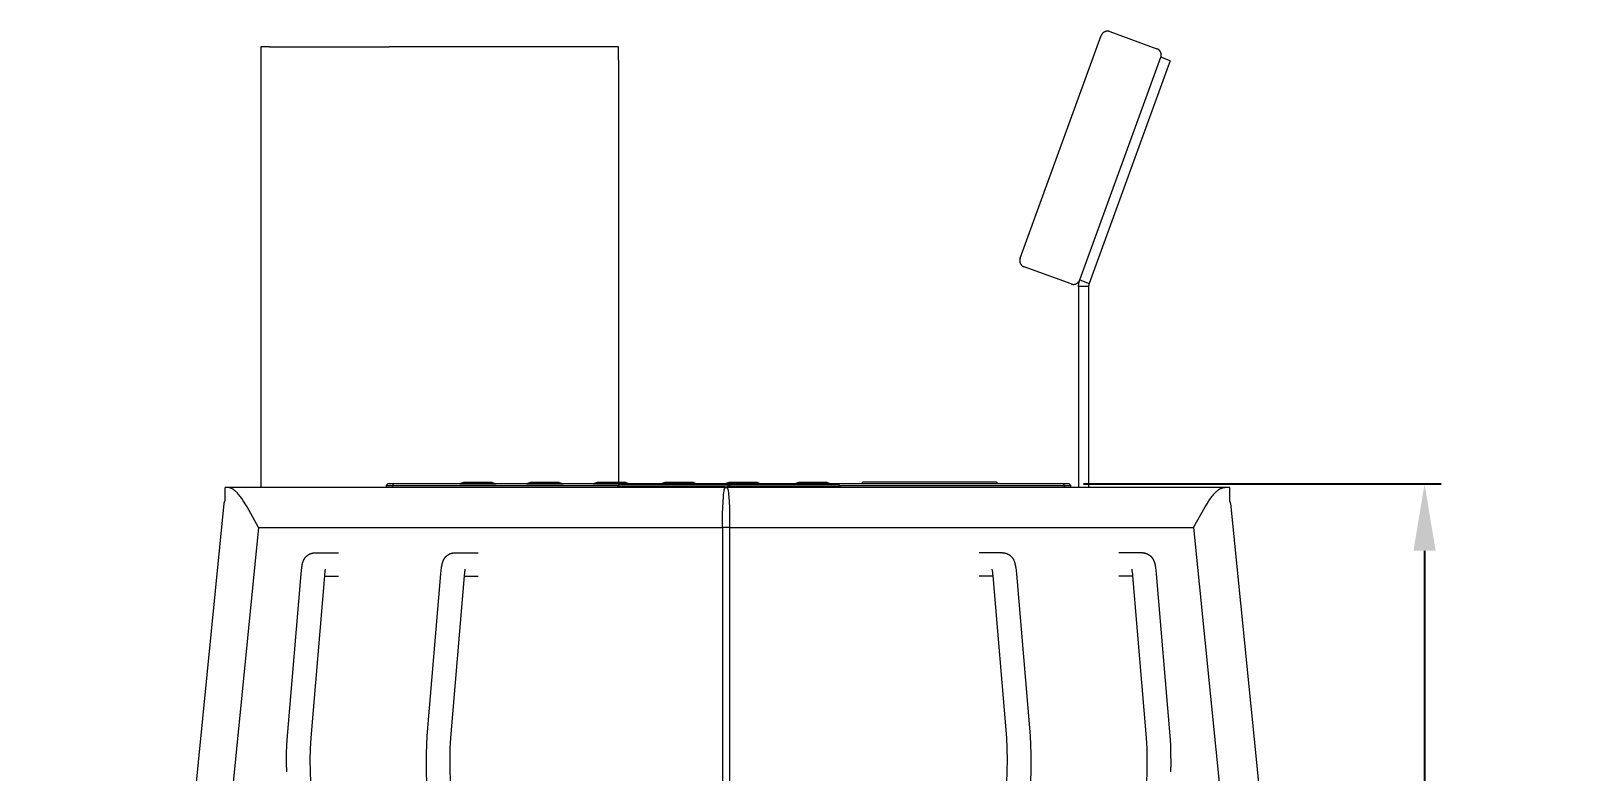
# Model space of a CAD drawing. Header units: millimetres. Extents: x -208 to 4974, y -28 to 3137.
# Drawn here: x 4002 to 4937, y 2693 to 3137 of the extents above; entities that cross this region are included whole.
import ezdxf

# ---------------------------------------------------------------- set-up
doc = ezdxf.new("R2010")
doc.units = ezdxf.units.MM
doc.layers.add('ZANO_R', color=7, linetype='Continuous', lineweight=0)
doc.layers.add('ZANO_W', color=1, linetype='Continuous', lineweight=0)
doc.styles.add('Arial', font='arial.ttf')
doc.styles.get("Standard").update_dxf_attribs({"font": 'ARIALUNI.TTF'})
doc.dimstyles.new('pl i ang', dxfattribs={"dimtxt": 50, "dimasz": 50, "dimexe": 1.25, "dimexo": 0.625, "dimgap": 10, "dimtad": 1, "dimtoh": 1, "dimtxsty": 'Standard', "dimcen": 2.5, "dimclrd": 1, "dimclre": 1, "dimclrt": 1, "dimadec": 0, "dimazin": 0, "dimtfac": 1, "dimtmove": 0, "dimatfit": 3, "dimfxl": 1, "dimarcsym": 1})

# ---------------------------------------------------------------- blocks, each defined once
blk = doc.blocks.new('*D506')
at = {"layer": 'ZANO_W', "color": 1, "lineweight": -2}
for p, q in [((4632.31, 2865.86), (4846.46, 2865.86)), ((4836.46, 2825.86), (4836.46, 2453.74)), ((4762.98, 2413.74), (4846.46, 2413.74))]:
    blk.add_line(p, q, dxfattribs=at)
at = {"layer": 'ZANO_W', "color": 1}
for points in [[(4843.13, 2825.86), (4829.8, 2825.86), (4836.46, 2865.86)], [(4829.8, 2453.74), (4843.13, 2453.74), (4836.46, 2413.74)]]:
    blk.add_solid(points, dxfattribs=at)
at = {"layer": 'ZANO_W', "color": 1, "insert": (4806.04, 2639.8), "char_height": 40, "attachment_point": 5, "rotation": 90, "style": 'Arial'}
blk.add_mtext('452', dxfattribs=at)
blk = doc.blocks.new('*D507')
at = {"layer": 'ZANO_W', "color": 1, "lineweight": -2}
blk.add_arc((4072.53, 2413.74), 150.81, 99.55169, 164.75824, dxfattribs=at)
at = {"layer": 'ZANO_W', "color": 1}
for points in [[(4047.72, 2555.79), (4047.28, 2569.12), (4087.48, 2563.8)], [(3920.41, 2454.27), (3933.63, 2452.5), (3921.72, 2413.74)]]:
    blk.add_solid(points, dxfattribs=at)
at = {"layer": 'ZANO_W', "color": 1, "insert": (3950.72, 2548.28), "char_height": 40, "attachment_point": 5, "rotation": 42.15496, "style": 'Arial'}
blk.add_mtext('96%%d', dxfattribs=at)

msp = doc.modelspace()

# ---------------------------------------------------------------- linework, layer by layer
at = {"layer": 'ZANO_R'}
for p, q in [((4594.36, 3001.07), (4642.92, 3134.5)), ((4642.97, 3134.63), (4642.92, 3134.5)), ((4643.02, 3134.76), (4642.97, 3134.63)), ((4643.08, 3134.88), (4643.02, 3134.76)), ((4643.14, 3135), (4643.08, 3134.88)), ((4643.21, 3135.12), (4643.14, 3135)), ((4643.28, 3135.24), (4643.21, 3135.12)), ((4643.35, 3135.36), (4643.28, 3135.24)), ((4643.43, 3135.47), (4643.35, 3135.36)), ((4643.51, 3135.58), (4643.43, 3135.47)), ((4643.6, 3135.68), (4643.51, 3135.58)), ((4643.69, 3135.79), (4643.6, 3135.68)), ((4643.78, 3135.89), (4643.69, 3135.79)), ((4643.87, 3135.99), (4643.78, 3135.89)), ((4643.97, 3136.08), (4643.87, 3135.99)), ((4644.07, 3136.17), (4643.97, 3136.08)), ((4644.18, 3136.26), (4644.07, 3136.17)), ((4644.29, 3136.34), (4644.18, 3136.26)), ((4644.4, 3136.42), (4644.29, 3136.34)), ((4644.51, 3136.5), (4644.4, 3136.42)), ((4644.63, 3136.57), (4644.51, 3136.5)), ((4644.75, 3136.64), (4644.63, 3136.57)), ((4644.87, 3136.7), (4644.75, 3136.64)), ((4644.99, 3136.76), (4644.87, 3136.7)), ((4645.12, 3136.82), (4644.99, 3136.76)), ((4645.24, 3136.87), (4645.12, 3136.82)), ((4645.37, 3136.91), (4645.24, 3136.87)), ((4645.5, 3136.96), (4645.37, 3136.91)), ((4645.63, 3137), (4645.5, 3136.96)), ((4645.76, 3137.03), (4645.63, 3137)), ((4645.9, 3137.06), (4645.76, 3137.03)), ((4646.03, 3137.08), (4645.9, 3137.06)), ((4646.17, 3137.1), (4646.03, 3137.08)), ((4646.3, 3137.12), (4646.17, 3137.1)), ((4646.44, 3137.13), (4646.3, 3137.12)), ((4646.57, 3137.13), (4646.44, 3137.13)), ((4646.71, 3137.14), (4646.57, 3137.13)), ((4646.85, 3137.13), (4646.71, 3137.14)), ((4646.98, 3137.12), (4646.85, 3137.13)), ((4647.12, 3137.11), (4646.98, 3137.12)), ((4647.26, 3137.09), (4647.12, 3137.11)), ((4647.39, 3137.07), (4647.26, 3137.09)), ((4647.52, 3137.05), (4647.39, 3137.07)), ((4647.66, 3137.01), (4647.52, 3137.05)), ((4647.79, 3136.98), (4647.66, 3137.01)), ((4647.92, 3136.94), (4647.79, 3136.98)), ((4648.05, 3136.89), (4647.92, 3136.94)), ((4648.05, 3136.89), (4676.24, 3126.63)), ((4144.94, 3127.74), (4139.94, 3127.74)), ((4139.94, 3127.74), (4139.94, 3119.74)), ((4144.94, 3127.74), (4216.72, 3127.74)), ((4230.69, 3127.74), (4216.72, 3127.74)), ((4353.94, 3127.74), (4230.69, 3127.74)), ((4353.94, 3119.74), (4353.94, 3127.74)), ((4676.37, 3126.59), (4676.24, 3126.63)), ((4676.49, 3126.53), (4676.37, 3126.59)), ((4676.62, 3126.47), (4676.49, 3126.53)), ((4676.74, 3126.41), (4676.62, 3126.47)), ((4676.86, 3126.35), (4676.74, 3126.41)), ((4676.98, 3126.28), (4676.86, 3126.35)), ((4677.09, 3126.2), (4676.98, 3126.28)), ((4677.2, 3126.13), (4677.09, 3126.2)), ((4677.31, 3126.04), (4677.2, 3126.13)), ((4677.42, 3125.96), (4677.31, 3126.04)), ((4677.52, 3125.87), (4677.42, 3125.96)), ((4677.62, 3125.78), (4677.52, 3125.87)), ((4677.72, 3125.68), (4677.62, 3125.78)), ((4677.82, 3125.58), (4677.72, 3125.68)), ((4677.91, 3125.48), (4677.82, 3125.58)), ((4677.99, 3125.38), (4677.91, 3125.48)), ((4678.08, 3125.27), (4677.99, 3125.38)), ((4678.16, 3125.16), (4678.08, 3125.27)), ((4678.23, 3125.04), (4678.16, 3125.16)), ((4678.3, 3124.93), (4678.23, 3125.04)), ((4678.37, 3124.81), (4678.3, 3124.93)), ((4678.44, 3124.69), (4678.37, 3124.81)), ((4678.5, 3124.57), (4678.44, 3124.69)), ((4678.55, 3124.44), (4678.5, 3124.57)), ((4678.6, 3124.31), (4678.55, 3124.44)), ((4678.65, 3124.19), (4678.6, 3124.31)), ((4678.69, 3124.06), (4678.65, 3124.19)), ((4678.73, 3123.93), (4678.69, 3124.06)), ((4678.76, 3123.79), (4678.73, 3123.93)), ((4678.79, 3123.66), (4678.76, 3123.79)), ((4678.78, 3122.03), (4678.81, 3122.17)), ((4678.82, 3123.53), (4678.79, 3123.66)), ((4678.81, 3122.17), (4678.83, 3122.3)), ((4678.84, 3123.39), (4678.82, 3123.53)), ((4678.83, 3122.3), (4678.85, 3122.44)), ((4678.85, 3123.25), (4678.84, 3123.39)), ((4678.86, 3123.12), (4678.85, 3123.25)), ((4678.85, 3122.44), (4678.86, 3122.57)), ((4678.87, 3122.98), (4678.86, 3123.12)), ((4678.86, 3122.57), (4678.87, 3122.71)), ((4678.87, 3122.84), (4678.87, 3122.98)), ((4678.87, 3122.71), (4678.87, 3122.84)), ((4139.94, 3119.74), (4139.94, 2863.74)), ((4353.94, 3119.74), (4353.94, 2866.81)), ((4630.06, 2988.07), (4678.63, 3121.51)), ((4683.05, 3116.11), (4635.7, 2986.02)), ((4678.63, 3121.51), (4678.67, 3121.64)), ((4684.26, 3119.45), (4678.63, 3121.5)), ((4678.67, 3121.64), (4678.71, 3121.77)), ((4678.71, 3121.77), (4678.75, 3121.9)), ((4678.75, 3121.9), (4678.78, 3122.03)), ((4684.26, 3119.45), (4683.05, 3116.11)), ((4594.23, 3000.68), (4594.2, 3000.54)), ((4594.27, 3000.81), (4594.23, 3000.68)), ((4594.31, 3000.94), (4594.27, 3000.81)), ((4594.36, 3001.07), (4594.31, 3000.94)), ((4594.12, 2999.87), (4594.11, 2999.73)), ((4594.11, 2999.73), (4594.12, 2999.59)), ((4594.13, 3000), (4594.12, 2999.87)), ((4594.12, 2999.59), (4594.12, 2999.46)), ((4594.12, 2999.46), (4594.13, 2999.32)), ((4594.14, 3000.14), (4594.13, 3000)), ((4594.13, 2999.32), (4594.15, 2999.18)), ((4594.16, 3000.27), (4594.14, 3000.14)), ((4594.15, 2999.18), (4594.17, 2999.05)), ((4594.18, 3000.41), (4594.16, 3000.27)), ((4594.17, 2999.05), (4594.19, 2998.92)), ((4594.2, 3000.54), (4594.18, 3000.41)), ((4594.19, 2998.92), (4594.22, 2998.78)), ((4594.22, 2998.78), (4594.25, 2998.65)), ((4594.25, 2998.65), (4594.29, 2998.52)), ((4594.29, 2998.52), (4594.33, 2998.39)), ((4594.33, 2998.39), (4594.38, 2998.26)), ((4594.38, 2998.26), (4594.43, 2998.13)), ((4594.43, 2998.13), (4594.49, 2998.01)), ((4594.49, 2998.01), (4594.55, 2997.89)), ((4594.55, 2997.89), (4594.61, 2997.77)), ((4594.61, 2997.77), (4594.68, 2997.65)), ((4594.68, 2997.65), (4594.75, 2997.53)), ((4594.75, 2997.53), (4594.83, 2997.42)), ((4594.83, 2997.42), (4594.91, 2997.31)), ((4594.91, 2997.31), (4594.99, 2997.2)), ((4594.99, 2997.2), (4595.08, 2997.09)), ((4595.08, 2997.09), (4595.17, 2996.99)), ((4595.17, 2996.99), (4595.26, 2996.89)), ((4595.26, 2996.89), (4595.36, 2996.8)), ((4595.36, 2996.8), (4595.46, 2996.7)), ((4595.46, 2996.7), (4595.57, 2996.62)), ((4595.57, 2996.62), (4595.67, 2996.53)), ((4595.67, 2996.53), (4595.78, 2996.45)), ((4595.78, 2996.45), (4595.89, 2996.37)), ((4595.89, 2996.37), (4596.01, 2996.3)), ((4596.01, 2996.3), (4596.13, 2996.23)), ((4596.13, 2996.23), (4596.25, 2996.16)), ((4596.25, 2996.16), (4596.37, 2996.1)), ((4596.37, 2996.1), (4596.49, 2996.04)), ((4596.49, 2996.04), (4596.62, 2995.99)), ((4596.62, 2995.99), (4596.75, 2995.94)), ((4624.94, 2985.68), (4596.75, 2995.94)), ((4624.94, 2985.68), (4625.07, 2985.64)), ((4625.07, 2985.64), (4625.2, 2985.6)), ((4625.2, 2985.6), (4625.33, 2985.56)), ((4625.33, 2985.56), (4625.46, 2985.53)), ((4625.46, 2985.53), (4625.6, 2985.5)), ((4625.6, 2985.5), (4625.73, 2985.48)), ((4625.73, 2985.48), (4625.87, 2985.46)), ((4625.87, 2985.46), (4626, 2985.45)), ((4626, 2985.45), (4626.14, 2985.44)), ((4626.14, 2985.44), (4626.27, 2985.44)), ((4626.27, 2985.44), (4626.41, 2985.44)), ((4626.41, 2985.44), (4626.55, 2985.45)), ((4626.55, 2985.45), (4626.68, 2985.46)), ((4626.68, 2985.46), (4626.82, 2985.47)), ((4626.82, 2985.47), (4626.95, 2985.49)), ((4626.95, 2985.49), (4627.09, 2985.52)), ((4627.09, 2985.52), (4627.22, 2985.55)), ((4627.22, 2985.55), (4627.35, 2985.58)), ((4627.35, 2985.58), (4627.49, 2985.62)), ((4627.49, 2985.62), (4627.62, 2985.66)), ((4627.62, 2985.66), (4627.74, 2985.71)), ((4627.74, 2985.71), (4627.87, 2985.76)), ((4627.87, 2985.76), (4628, 2985.81)), ((4628, 2985.81), (4628.12, 2985.87)), ((4628.12, 2985.87), (4628.24, 2985.94)), ((4628.24, 2985.94), (4628.36, 2986.01)), ((4628.36, 2986.01), (4628.47, 2986.08)), ((4628.47, 2986.08), (4628.59, 2986.15)), ((4628.59, 2986.15), (4628.7, 2986.23)), ((4628.7, 2986.23), (4628.81, 2986.32)), ((4628.81, 2986.32), (4628.91, 2986.4)), ((4628.91, 2986.4), (4629.01, 2986.49)), ((4629.01, 2986.49), (4629.11, 2986.59)), ((4629.11, 2986.59), (4629.21, 2986.69)), ((4629.21, 2986.69), (4629.3, 2986.79)), ((4629.3, 2986.79), (4629.39, 2986.89)), ((4629.37, 2984.14), (4629.38, 2984.54)), ((4635.37, 2984.14), (4629.37, 2984.14)), ((4629.37, 2984.14), (4629.37, 2863.74)), ((4629.38, 2984.54), (4629.4, 2984.94)), ((4629.39, 2986.89), (4629.47, 2987)), ((4629.4, 2984.94), (4629.43, 2985.34)), ((4629.43, 2985.34), (4629.48, 2985.74)), ((4629.47, 2987), (4629.56, 2987.11)), ((4629.48, 2985.74), (4629.55, 2986.13)), ((4629.55, 2986.13), (4629.62, 2986.53)), ((4629.56, 2987.11), (4629.63, 2987.22)), ((4629.62, 2986.53), (4629.71, 2986.92)), ((4629.63, 2987.22), (4629.71, 2987.33)), ((4629.71, 2987.33), (4629.78, 2987.45)), ((4629.71, 2986.92), (4629.82, 2987.31)), ((4629.78, 2987.45), (4629.84, 2987.57)), ((4629.82, 2987.31), (4629.93, 2987.69)), ((4629.84, 2987.57), (4629.9, 2987.69)), ((4629.9, 2987.69), (4629.96, 2987.82)), ((4629.93, 2987.69), (4630.06, 2988.07)), ((4629.96, 2987.82), (4630.01, 2987.94)), ((4630.01, 2987.94), (4630.06, 2988.07)), ((4630.06, 2988.07), (4635.7, 2986.02)), ((4635.38, 2984.52), (4635.37, 2984.33)), ((4635.37, 2984.33), (4635.37, 2984.14)), ((4635.37, 2984.14), (4635.37, 2863.74)), ((4635.4, 2984.71), (4635.38, 2984.52)), ((4635.42, 2984.9), (4635.4, 2984.71)), ((4635.45, 2985.09), (4635.42, 2984.9)), ((4635.49, 2985.28), (4635.45, 2985.09)), ((4635.53, 2985.47), (4635.49, 2985.28)), ((4635.58, 2985.65), (4635.53, 2985.47)), ((4635.64, 2985.84), (4635.58, 2985.65)), ((4635.7, 2986.02), (4635.64, 2985.84)), ((4119.82, 2863.74), (4118.43, 2863.74)), ((4118.43, 2855.74), (4118.43, 2863.74)), ((4417.87, 2863.74), (4119.82, 2863.74)), ((4119.92, 2863.74), (4119.82, 2863.74)), ((4120.03, 2863.73), (4119.92, 2863.74)), ((4120.14, 2863.73), (4120.03, 2863.73)), ((4120.25, 2863.72), (4120.14, 2863.73)), ((4120.36, 2863.71), (4120.25, 2863.72)), ((4120.47, 2863.7), (4120.36, 2863.71)), ((4120.58, 2863.68), (4120.47, 2863.7)), ((4120.69, 2863.66), (4120.58, 2863.68)), ((4120.81, 2863.64), (4120.69, 2863.66)), ((4120.93, 2863.62), (4120.81, 2863.64)), ((4121.04, 2863.59), (4120.93, 2863.62)), ((4121.16, 2863.56), (4121.04, 2863.59)), ((4121.28, 2863.53), (4121.16, 2863.56)), ((4121.39, 2863.5), (4121.28, 2863.53)), ((4121.51, 2863.46), (4121.39, 2863.5)), ((4121.62, 2863.42), (4121.51, 2863.46)), ((4121.73, 2863.38), (4121.62, 2863.42)), ((4121.84, 2863.34), (4121.73, 2863.38)), ((4121.96, 2863.3), (4121.84, 2863.34)), ((4122.07, 2863.25), (4121.96, 2863.3)), ((4122.28, 2863.15), (4122.07, 2863.25)), ((4122.5, 2863.05), (4122.28, 2863.15)), ((4122.74, 2862.92), (4122.5, 2863.05)), ((4122.97, 2862.78), (4122.74, 2862.92)), ((4123.21, 2862.64), (4122.97, 2862.78)), ((4123.43, 2862.49), (4123.21, 2862.64)), ((4123.68, 2862.32), (4123.43, 2862.49)), ((4123.91, 2862.14), (4123.68, 2862.32)), ((4124.15, 2861.96), (4123.91, 2862.14)), ((4124.37, 2861.77), (4124.15, 2861.96)), ((4124.62, 2861.56), (4124.37, 2861.77)), ((4124.86, 2861.35), (4124.62, 2861.56)), ((4125.09, 2861.13), (4124.86, 2861.35)), ((4125.32, 2860.9), (4125.09, 2861.13)), ((4125.58, 2860.64), (4125.32, 2860.9)), ((4125.84, 2860.37), (4125.58, 2860.64)), ((4215.81, 2865.86), (4214.81, 2864.86)), ((4214.81, 2864.86), (4218.81, 2864.86)), ((4214.81, 2864.86), (4214.81, 2863.74)), ((4219.22, 2865.86), (4215.81, 2865.86)), ((4218.81, 2864.86), (4219.22, 2865.86)), ((4218.81, 2864.86), (4353.67, 2864.86)), ((4218.81, 2863.74), (4218.81, 2864.86)), ((4620.39, 2865.86), (4219.22, 2865.86)), ((4261.26, 2866.81), (4258.81, 2865.97)), ((4258.81, 2865.97), (4258.81, 2865.97)), ((4258.81, 2865.97), (4258.81, 2865.86)), ((4258.81, 2865.97), (4269.81, 2865.97)), ((4269.81, 2866.81), (4261.26, 2866.81)), ((4278.35, 2866.81), (4269.81, 2866.81)), ((4269.81, 2865.97), (4280.81, 2865.97)), ((4278.35, 2866.81), (4280.8, 2865.97)), ((4280.81, 2865.97), (4280.81, 2865.86)), ((4301.26, 2866.81), (4298.81, 2865.97)), ((4298.81, 2865.97), (4298.81, 2865.97)), ((4298.81, 2865.97), (4298.81, 2865.86)), ((4298.81, 2865.97), (4309.81, 2865.97)), ((4309.81, 2866.81), (4301.26, 2866.81)), ((4318.35, 2866.81), (4309.81, 2866.81)), ((4309.81, 2865.97), (4320.81, 2865.97)), ((4318.35, 2866.81), (4320.8, 2865.97)), ((4320.81, 2865.97), (4320.81, 2865.86)), ((4341.26, 2866.81), (4338.81, 2865.97)), ((4338.81, 2865.97), (4338.81, 2865.97)), ((4338.81, 2865.97), (4338.81, 2865.86)), ((4338.81, 2865.97), (4349.81, 2865.97)), ((4349.81, 2866.81), (4341.26, 2866.81)), ((4358.35, 2866.81), (4349.81, 2866.81)), ((4349.81, 2865.97), (4360.81, 2865.97)), ((4354.55, 2865.74), (4353.55, 2864.74)), ((4353.55, 2864.74), (4358.11, 2864.74)), ((4353.55, 2863.74), (4353.55, 2864.74)), ((4354.55, 2865.74), (4358.2, 2865.74)), ((4358.11, 2864.74), (4419.55, 2864.74)), ((4358.2, 2865.74), (4419.59, 2865.74)), ((4358.35, 2866.81), (4360.8, 2865.97)), ((4360.81, 2865.97), (4360.81, 2865.86)), ((4381.69, 2866.81), (4379.24, 2865.97)), ((4379.24, 2865.97), (4379.24, 2865.97)), ((4379.24, 2865.97), (4379.24, 2865.86)), ((4379.24, 2865.97), (4390.24, 2865.97)), ((4390.24, 2866.81), (4381.69, 2866.81)), ((4398.78, 2866.81), (4390.24, 2866.81)), ((4390.24, 2865.97), (4401.24, 2865.97)), ((4398.78, 2866.81), (4401.23, 2865.97)), ((4401.24, 2865.97), (4401.24, 2865.86)), ((4416.87, 2859.45), (4417.01, 2860.68)), ((4417.01, 2860.68), (4417.15, 2861.63)), ((4417.15, 2861.63), (4417.22, 2862.04)), ((4417.22, 2862.04), (4417.3, 2862.45)), ((4417.3, 2862.45), (4417.37, 2862.75)), ((4417.37, 2862.75), (4417.41, 2862.9)), ((4417.41, 2862.9), (4417.45, 2863.05)), ((4417.45, 2863.05), (4417.49, 2863.17)), ((4417.49, 2863.17), (4417.51, 2863.23)), ((4417.51, 2863.23), (4417.53, 2863.29)), ((4417.53, 2863.29), (4417.55, 2863.34)), ((4417.55, 2863.34), (4417.57, 2863.38)), ((4417.57, 2865.97), (4417.57, 2865.97)), ((4417.57, 2865.97), (4417.57, 2865.86)), ((4417.57, 2865.97), (4428.57, 2865.97)), ((4417.57, 2863.38), (4417.59, 2863.43)), ((4420.03, 2866.81), (4417.58, 2865.97)), ((4417.59, 2863.43), (4417.61, 2863.48)), ((4417.61, 2863.49), (4417.62, 2863.5)), ((4417.61, 2863.48), (4417.61, 2863.49)), ((4417.62, 2863.51), (4417.63, 2863.53)), ((4417.62, 2863.5), (4417.62, 2863.51)), ((4417.63, 2863.54), (4417.64, 2863.55)), ((4417.63, 2863.53), (4417.63, 2863.54)), ((4417.64, 2863.56), (4417.65, 2863.57)), ((4417.64, 2863.55), (4417.64, 2863.56)), ((4417.65, 2863.57), (4417.66, 2863.58)), ((4417.66, 2863.59), (4417.67, 2863.6)), ((4417.66, 2863.58), (4417.66, 2863.59)), ((4417.67, 2863.6), (4417.68, 2863.61)), ((4417.68, 2863.61), (4417.69, 2863.62)), ((4417.69, 2863.62), (4417.7, 2863.63)), ((4417.7, 2863.63), (4417.71, 2863.64)), ((4417.71, 2863.65), (4417.72, 2863.66)), ((4417.71, 2863.64), (4417.71, 2863.65)), ((4417.72, 2863.66), (4417.73, 2863.67)), ((4417.73, 2863.67), (4417.74, 2863.68)), ((4417.74, 2863.68), (4417.75, 2863.68)), ((4417.75, 2863.68), (4417.76, 2863.69)), ((4417.76, 2863.69), (4417.78, 2863.7)), ((4417.78, 2863.7), (4417.79, 2863.7)), ((4417.79, 2863.7), (4417.8, 2863.71)), ((4417.8, 2863.71), (4417.81, 2863.72)), ((4417.81, 2863.72), (4417.82, 2863.72)), ((4417.82, 2863.72), (4417.83, 2863.73)), ((4417.83, 2863.73), (4417.85, 2863.73)), ((4417.85, 2863.73), (4417.86, 2863.73)), ((4417.86, 2863.73), (4417.87, 2863.74)), ((4417.87, 2863.74), (4418.87, 2863.74)), ((4418.87, 2863.74), (4418.88, 2863.73)), ((4716.92, 2863.74), (4418.87, 2863.74)), ((4418.88, 2863.73), (4418.89, 2863.73)), ((4418.89, 2863.73), (4418.91, 2863.73)), ((4418.91, 2863.73), (4418.92, 2863.72)), ((4418.92, 2863.72), (4418.93, 2863.72)), ((4418.93, 2863.72), (4418.94, 2863.71)), ((4418.94, 2863.71), (4418.95, 2863.7)), ((4418.95, 2863.7), (4418.96, 2863.7)), ((4418.96, 2863.7), (4418.98, 2863.69)), ((4418.98, 2863.69), (4418.99, 2863.68)), ((4418.99, 2863.68), (4419, 2863.68)), ((4419, 2863.68), (4419.01, 2863.67)), ((4419.01, 2863.67), (4419.02, 2863.66)), ((4419.02, 2863.66), (4419.03, 2863.65)), ((4419.03, 2863.65), (4419.03, 2863.64)), ((4419.03, 2863.64), (4419.04, 2863.63)), ((4419.04, 2863.63), (4419.05, 2863.62)), ((4419.05, 2863.62), (4419.06, 2863.61)), ((4419.06, 2863.61), (4419.07, 2863.6)), ((4419.07, 2863.6), (4419.08, 2863.59)), ((4419.08, 2863.59), (4419.08, 2863.58)), ((4419.08, 2863.58), (4419.09, 2863.57)), ((4419.09, 2863.57), (4419.1, 2863.56)), ((4419.1, 2863.56), (4419.1, 2863.55)), ((4419.1, 2863.55), (4419.11, 2863.54)), ((4419.11, 2863.54), (4419.11, 2863.53)), ((4419.11, 2863.53), (4419.12, 2863.51)), ((4419.12, 2863.51), (4419.12, 2863.5)), ((4419.12, 2863.5), (4419.13, 2863.49)), ((4419.13, 2863.49), (4419.13, 2863.48)), ((4419.13, 2863.48), (4419.15, 2863.43)), ((4419.15, 2863.43), (4419.17, 2863.38)), ((4419.17, 2863.38), (4419.19, 2863.34)), ((4419.19, 2863.34), (4419.21, 2863.29)), ((4419.21, 2863.29), (4419.23, 2863.23)), ((4419.23, 2863.23), (4419.25, 2863.17)), ((4419.25, 2863.17), (4419.29, 2863.05)), ((4419.29, 2863.05), (4419.33, 2862.9)), ((4419.33, 2862.9), (4419.37, 2862.75)), ((4419.37, 2862.75), (4419.44, 2862.45)), ((4419.44, 2862.45), (4419.52, 2862.04)), ((4419.52, 2862.04), (4419.59, 2861.63)), ((4419.55, 2864.74), (4419.59, 2865.74)), ((4419.55, 2864.74), (4420.55, 2864.74)), ((4419.55, 2863.74), (4419.55, 2864.74)), ((4419.59, 2865.74), (4420.5, 2865.74)), ((4419.59, 2861.63), (4419.73, 2860.68)), ((4419.73, 2860.68), (4419.87, 2859.45)), ((4428.57, 2866.81), (4420.03, 2866.81)), ((4420.5, 2865.74), (4481.89, 2865.74)), ((4420.55, 2864.74), (4420.5, 2865.74)), ((4420.55, 2864.74), (4481.98, 2864.74)), ((4420.55, 2863.74), (4420.55, 2864.74)), ((4437.12, 2866.81), (4428.57, 2866.81)), ((4428.57, 2865.97), (4439.57, 2865.97)), ((4437.12, 2866.81), (4439.57, 2865.97)), ((4439.57, 2865.97), (4439.57, 2865.86)), ((4459.42, 2865.97), (4459.41, 2865.97)), ((4459.41, 2865.97), (4459.41, 2865.86)), ((4459.41, 2865.97), (4470.41, 2865.97)), ((4461.87, 2866.81), (4459.42, 2865.97)), ((4470.41, 2866.81), (4461.87, 2866.81)), ((4478.96, 2866.81), (4470.41, 2866.81)), ((4470.41, 2865.97), (4481.41, 2865.97)), ((4478.96, 2866.81), (4481.41, 2865.97)), ((4481.41, 2865.97), (4481.41, 2865.86)), ((4481.89, 2865.74), (4485.55, 2865.74)), ((4481.98, 2864.74), (4486.55, 2864.74)), ((4485.55, 2865.74), (4486.55, 2864.74)), ((4486.43, 2864.86), (4620.81, 2864.86)), ((4486.55, 2863.74), (4486.55, 2864.74)), ((4499.26, 2865.96), (4500.26, 2866.96)), ((4510.26, 2865.96), (4499.26, 2865.96)), ((4510.26, 2866.96), (4500.26, 2866.96)), ((4570.26, 2866.96), (4510.26, 2866.96)), ((4570.26, 2865.96), (4510.26, 2865.96)), ((4580.26, 2866.96), (4570.26, 2866.96)), ((4581.26, 2865.96), (4570.26, 2865.96)), ((4581.26, 2865.96), (4580.26, 2866.96)), ((4623.81, 2865.86), (4620.39, 2865.86)), ((4620.39, 2865.86), (4620.81, 2864.86)), ((4620.81, 2864.86), (4624.81, 2864.86)), ((4620.81, 2864.86), (4620.81, 2863.74)), ((4624.81, 2864.86), (4623.81, 2865.86)), ((4624.81, 2863.74), (4624.81, 2864.86)), ((4710.9, 2860.37), (4711.16, 2860.64)), ((4711.16, 2860.64), (4711.42, 2860.9)), ((4711.42, 2860.9), (4711.65, 2861.13)), ((4711.65, 2861.13), (4711.88, 2861.35)), ((4711.88, 2861.35), (4712.12, 2861.56)), ((4712.12, 2861.56), (4712.37, 2861.77)), ((4712.37, 2861.77), (4712.59, 2861.96)), ((4712.59, 2861.96), (4712.83, 2862.14)), ((4712.83, 2862.14), (4713.06, 2862.32)), ((4713.06, 2862.32), (4713.31, 2862.49)), ((4713.31, 2862.49), (4713.53, 2862.64)), ((4713.53, 2862.64), (4713.77, 2862.78)), ((4713.77, 2862.78), (4714, 2862.92)), ((4714, 2862.92), (4714.24, 2863.05)), ((4714.24, 2863.05), (4714.46, 2863.15)), ((4714.46, 2863.15), (4714.67, 2863.25)), ((4714.67, 2863.25), (4714.78, 2863.3)), ((4714.78, 2863.3), (4714.9, 2863.34)), ((4714.9, 2863.34), (4715.01, 2863.38)), ((4715.01, 2863.38), (4715.12, 2863.42)), ((4715.12, 2863.42), (4715.23, 2863.46)), ((4715.23, 2863.46), (4715.35, 2863.5)), ((4715.35, 2863.5), (4715.46, 2863.53)), ((4715.46, 2863.53), (4715.58, 2863.56)), ((4715.58, 2863.56), (4715.7, 2863.59)), ((4715.7, 2863.59), (4715.81, 2863.62)), ((4715.81, 2863.62), (4715.93, 2863.64)), ((4715.93, 2863.64), (4716.05, 2863.66)), ((4716.05, 2863.66), (4716.16, 2863.68)), ((4716.16, 2863.68), (4716.27, 2863.7)), ((4716.27, 2863.7), (4716.38, 2863.71)), ((4716.38, 2863.71), (4716.49, 2863.72)), ((4716.49, 2863.72), (4716.6, 2863.73)), ((4716.6, 2863.73), (4716.71, 2863.73)), ((4716.71, 2863.73), (4716.82, 2863.74)), ((4716.82, 2863.74), (4716.92, 2863.74)), ((4718.31, 2863.74), (4716.92, 2863.74)), ((4719.81, 2863.74), (4718.31, 2863.74)), ((4719.81, 2855.74), (4719.81, 2863.74)), ((4074.09, 2414.4), (4117.91, 2854.16)), ((4117.9, 2854.09), (4117.91, 2854.19)), ((4117.9, 2854.02), (4117.91, 2854.13)), ((4117.9, 2853.98), (4117.9, 2854.09)), ((4117.9, 2853.92), (4117.9, 2854.02)), ((4117.9, 2853.88), (4117.9, 2853.98)), ((4117.9, 2853.81), (4117.9, 2853.92)), ((4117.9, 2853.78), (4117.9, 2853.88)), ((4117.91, 2853.7), (4117.9, 2853.81)), ((4117.91, 2853.67), (4117.9, 2853.78)), ((4117.91, 2854.19), (4117.92, 2854.29)), ((4117.91, 2854.13), (4117.92, 2854.24)), ((4117.92, 2853.59), (4117.91, 2853.7)), ((4117.92, 2853.57), (4117.91, 2853.67)), ((4117.92, 2854.29), (4117.94, 2854.39)), ((4117.92, 2854.24), (4117.93, 2854.34)), ((4117.93, 2853.49), (4117.92, 2853.59)), ((4117.93, 2853.47), (4117.92, 2853.57)), ((4117.93, 2854.34), (4117.95, 2854.45)), ((4117.95, 2853.38), (4117.93, 2853.49)), ((4117.95, 2853.37), (4117.93, 2853.47)), ((4117.94, 2854.39), (4117.96, 2854.49)), ((4117.95, 2854.45), (4117.97, 2854.56)), ((4117.97, 2853.28), (4117.95, 2853.38)), ((4117.97, 2853.26), (4117.95, 2853.37)), ((4117.96, 2854.49), (4117.98, 2854.6)), ((4117.97, 2854.56), (4117.99, 2854.66)), ((4117.99, 2853.16), (4117.97, 2853.26)), ((4117.98, 2854.6), (4118, 2854.7)), ((4117.99, 2854.66), (4118.02, 2854.76)), ((4118.02, 2854.76), (4118.05, 2854.87)), ((4118.05, 2854.87), (4118.08, 2854.97)), ((4118.08, 2854.97), (4118.12, 2855.07)), ((4118.12, 2855.07), (4118.16, 2855.17)), ((4118.16, 2855.17), (4118.21, 2855.27)), ((4118.21, 2855.27), (4118.26, 2855.36)), ((4118.26, 2855.36), (4118.31, 2855.46)), ((4118.31, 2855.46), (4118.36, 2855.55)), ((4118.36, 2855.55), (4118.42, 2855.64)), ((4126.33, 2859.82), (4125.84, 2860.37)), ((4126.85, 2859.21), (4126.33, 2859.82)), ((4127.35, 2858.59), (4126.85, 2859.21)), ((4127.87, 2857.9), (4127.35, 2858.59)), ((4128.38, 2857.2), (4127.87, 2857.9)), ((4129.36, 2855.77), (4128.38, 2857.2)), ((4130.5, 2853.99), (4129.36, 2855.77)), ((4131.59, 2852.18), (4130.5, 2853.99)), ((4138.5, 2839.74), (4131.59, 2852.18)), ((4416.29, 2847.93), (4416.39, 2851.77)), ((4416.39, 2851.77), (4416.55, 2855.23)), ((4416.55, 2855.23), (4416.76, 2858.21)), ((4416.76, 2858.21), (4416.87, 2859.45)), ((4419.87, 2859.45), (4419.98, 2858.21)), ((4419.98, 2858.21), (4420.19, 2855.23)), ((4420.19, 2855.23), (4420.35, 2851.77)), ((4420.35, 2851.77), (4420.45, 2847.93)), ((4698.24, 2839.74), (4705.15, 2852.18)), ((4705.15, 2852.18), (4706.24, 2853.99)), ((4706.24, 2853.99), (4707.38, 2855.77)), ((4707.38, 2855.77), (4708.36, 2857.2)), ((4708.36, 2857.2), (4708.87, 2857.9)), ((4708.87, 2857.9), (4709.39, 2858.59)), ((4709.39, 2858.59), (4709.89, 2859.21)), ((4709.89, 2859.21), (4710.41, 2859.82)), ((4710.41, 2859.82), (4710.9, 2860.37)), ((4719.88, 2855.55), (4719.82, 2855.64)), ((4719.93, 2855.45), (4719.88, 2855.55)), ((4719.98, 2855.36), (4719.93, 2855.45)), ((4720.03, 2855.26), (4719.98, 2855.36)), ((4720.08, 2855.16), (4720.03, 2855.26)), ((4720.12, 2855.06), (4720.08, 2855.16)), ((4720.16, 2854.96), (4720.12, 2855.06)), ((4720.19, 2854.85), (4720.16, 2854.96)), ((4720.22, 2854.75), (4720.19, 2854.85)), ((4720.25, 2854.65), (4720.22, 2854.75)), ((4720.27, 2854.54), (4720.25, 2854.65)), ((4720.3, 2854.43), (4720.27, 2854.54)), ((4720.31, 2854.33), (4720.3, 2854.43)), ((4720.33, 2854.22), (4720.31, 2854.33)), ((4720.33, 2854.22), (4764.15, 2414.39)), ((4416.28, 2839.74), (4416.29, 2847.93)), ((4420.45, 2847.93), (4420.46, 2839.74)), ((4138.5, 2839.74), (4096.05, 2413.74)), ((4138.5, 2839.74), (4416.28, 2839.74)), ((4420.46, 2839.74), (4416.28, 2839.74)), ((4416.28, 2839.74), (4416.28, 2413.74)), ((4420.46, 2839.74), (4698.24, 2839.74)), ((4420.46, 2839.74), (4420.46, 2413.74)), ((4698.24, 2839.74), (4740.69, 2413.74)), ((4167.61, 2822.96), (4167.75, 2823.06)), ((4167.75, 2823.06), (4167.89, 2823.17)), ((4167.89, 2823.17), (4168.03, 2823.27)), ((4168.03, 2823.27), (4168.19, 2823.38)), ((4168.19, 2823.38), (4168.35, 2823.48)), ((4168.35, 2823.48), (4168.52, 2823.58)), ((4168.52, 2823.58), (4168.69, 2823.68)), ((4168.69, 2823.68), (4168.86, 2823.77)), ((4168.86, 2823.77), (4169.04, 2823.86)), ((4169.04, 2823.86), (4169.21, 2823.94)), ((4169.21, 2823.94), (4169.39, 2824.02)), ((4169.39, 2824.02), (4169.57, 2824.09)), ((4169.57, 2824.09), (4169.76, 2824.16)), ((4169.76, 2824.16), (4169.95, 2824.22)), ((4169.95, 2824.22), (4170.14, 2824.28)), ((4170.14, 2824.28), (4170.33, 2824.34)), ((4170.33, 2824.34), (4170.52, 2824.38)), ((4170.52, 2824.38), (4170.71, 2824.43)), ((4170.71, 2824.43), (4170.91, 2824.46)), ((4170.91, 2824.46), (4171.16, 2824.5)), ((4170.95, 2824.47), (4171.17, 2824.5)), ((4171.16, 2824.5), (4171.4, 2824.53)), ((4171.17, 2824.5), (4171.39, 2824.53)), ((4171.4, 2824.53), (4171.65, 2824.55)), ((4171.65, 2824.55), (4171.9, 2824.57)), ((4171.9, 2824.57), (4172.15, 2824.57)), ((4172.15, 2824.57), (4186.26, 2824.57)), ((4172.15, 2824.57), (4172.39, 2824.57)), ((4172.39, 2824.57), (4172.63, 2824.56)), ((4172.63, 2824.56), (4172.87, 2824.53)), ((4172.87, 2824.53), (4173.11, 2824.5)), ((4173.11, 2824.5), (4173.35, 2824.47)), ((4251.29, 2822.96), (4251.43, 2823.06)), ((4251.43, 2823.06), (4251.57, 2823.17)), ((4251.57, 2823.17), (4251.71, 2823.27)), ((4251.71, 2823.27), (4251.87, 2823.38)), ((4251.87, 2823.38), (4252.03, 2823.48)), ((4252.03, 2823.48), (4252.2, 2823.59)), ((4252.2, 2823.59), (4252.37, 2823.68)), ((4252.37, 2823.68), (4252.54, 2823.77)), ((4252.54, 2823.77), (4252.72, 2823.86)), ((4252.72, 2823.86), (4252.89, 2823.94)), ((4252.89, 2823.94), (4253.07, 2824.02)), ((4253.07, 2824.02), (4253.26, 2824.09)), ((4253.26, 2824.09), (4253.44, 2824.16)), ((4253.44, 2824.16), (4253.63, 2824.23)), ((4253.63, 2824.23), (4253.82, 2824.28)), ((4253.82, 2824.28), (4254.01, 2824.34)), ((4254.01, 2824.34), (4254.2, 2824.38)), ((4254.2, 2824.38), (4254.39, 2824.43)), ((4254.39, 2824.43), (4254.59, 2824.46)), ((4254.59, 2824.46), (4254.84, 2824.5)), ((4254.63, 2824.47), (4254.85, 2824.5)), ((4254.84, 2824.5), (4255.08, 2824.53)), ((4254.85, 2824.5), (4255.07, 2824.53)), ((4255.08, 2824.53), (4255.33, 2824.56)), ((4255.33, 2824.56), (4255.58, 2824.57)), ((4255.58, 2824.57), (4255.83, 2824.57)), ((4255.83, 2824.57), (4269.94, 2824.57)), ((4255.83, 2824.57), (4256.07, 2824.57)), ((4256.07, 2824.57), (4256.31, 2824.56)), ((4256.31, 2824.56), (4256.55, 2824.53)), ((4256.55, 2824.53), (4256.79, 2824.51)), ((4256.79, 2824.51), (4257.03, 2824.47)), ((4583.91, 2824.57), (4569.8, 2824.57)), ((4582.95, 2824.51), (4582.71, 2824.47)), ((4583.19, 2824.53), (4582.95, 2824.51)), ((4583.43, 2824.56), (4583.19, 2824.53)), ((4583.67, 2824.57), (4583.43, 2824.56)), ((4583.91, 2824.57), (4583.67, 2824.57)), ((4583.91, 2824.57), (4584.16, 2824.57)), ((4584.16, 2824.57), (4584.41, 2824.56)), ((4584.41, 2824.56), (4584.66, 2824.53)), ((4584.66, 2824.53), (4584.9, 2824.5)), ((4584.89, 2824.5), (4584.67, 2824.53)), ((4585.11, 2824.47), (4584.89, 2824.5)), ((4584.9, 2824.5), (4585.15, 2824.46)), ((4585.15, 2824.46), (4585.35, 2824.43)), ((4585.35, 2824.43), (4585.54, 2824.38)), ((4585.54, 2824.38), (4585.73, 2824.34)), ((4585.73, 2824.34), (4585.92, 2824.28)), ((4585.92, 2824.28), (4586.11, 2824.23)), ((4586.11, 2824.23), (4586.3, 2824.16)), ((4586.3, 2824.16), (4586.48, 2824.09)), ((4586.48, 2824.09), (4586.67, 2824.02)), ((4586.67, 2824.02), (4586.85, 2823.94)), ((4586.85, 2823.94), (4587.02, 2823.86)), ((4587.02, 2823.86), (4587.2, 2823.77)), ((4587.2, 2823.77), (4587.37, 2823.68)), ((4587.37, 2823.68), (4587.54, 2823.59)), ((4587.54, 2823.59), (4587.71, 2823.48)), ((4587.71, 2823.48), (4587.87, 2823.38)), ((4587.87, 2823.38), (4588.03, 2823.27)), ((4588.03, 2823.27), (4588.17, 2823.17)), ((4588.17, 2823.17), (4588.31, 2823.06)), ((4588.31, 2823.06), (4588.45, 2822.96)), ((4667.59, 2824.57), (4653.48, 2824.57)), ((4666.63, 2824.5), (4666.39, 2824.47)), ((4666.87, 2824.53), (4666.63, 2824.5)), ((4667.11, 2824.56), (4666.87, 2824.53)), ((4667.35, 2824.57), (4667.11, 2824.56)), ((4667.59, 2824.57), (4667.35, 2824.57)), ((4667.59, 2824.57), (4667.84, 2824.57)), ((4667.84, 2824.57), (4668.09, 2824.55)), ((4668.09, 2824.55), (4668.34, 2824.53)), ((4668.34, 2824.53), (4668.58, 2824.5)), ((4668.57, 2824.5), (4668.35, 2824.53)), ((4668.79, 2824.47), (4668.57, 2824.5)), ((4668.58, 2824.5), (4668.83, 2824.46)), ((4668.83, 2824.46), (4669.03, 2824.43)), ((4669.03, 2824.43), (4669.22, 2824.38)), ((4669.22, 2824.38), (4669.41, 2824.34)), ((4669.41, 2824.34), (4669.6, 2824.28)), ((4669.6, 2824.28), (4669.79, 2824.22)), ((4669.79, 2824.22), (4669.98, 2824.16)), ((4669.98, 2824.16), (4670.17, 2824.09)), ((4670.17, 2824.09), (4670.35, 2824.02)), ((4670.35, 2824.02), (4670.53, 2823.94)), ((4670.53, 2823.94), (4670.7, 2823.86)), ((4670.7, 2823.86), (4670.88, 2823.77)), ((4670.88, 2823.77), (4671.05, 2823.68)), ((4671.05, 2823.68), (4671.22, 2823.58)), ((4671.22, 2823.58), (4671.39, 2823.48)), ((4671.39, 2823.48), (4671.55, 2823.38)), ((4671.55, 2823.38), (4671.71, 2823.27)), ((4671.71, 2823.27), (4671.85, 2823.17)), ((4671.85, 2823.17), (4671.99, 2823.06)), ((4671.99, 2823.06), (4672.13, 2822.96)), ((4163.92, 2812.05), (4164.1, 2813.91)), ((4164.1, 2813.91), (4164.29, 2815.52)), ((4164.29, 2815.52), (4164.4, 2816.2)), ((4164.4, 2816.2), (4164.51, 2816.87)), ((4164.51, 2816.87), (4164.63, 2817.47)), ((4164.63, 2817.47), (4164.76, 2818.05)), ((4164.76, 2818.05), (4164.88, 2818.52)), ((4164.88, 2818.52), (4164.95, 2818.76)), ((4164.95, 2818.76), (4165.02, 2818.99)), ((4165.02, 2818.99), (4165.1, 2819.22)), ((4165.1, 2819.22), (4165.18, 2819.45)), ((4165.18, 2819.45), (4165.26, 2819.68)), ((4165.26, 2819.68), (4165.36, 2819.9)), ((4165.36, 2819.9), (4165.45, 2820.11)), ((4165.45, 2820.11), (4165.54, 2820.31)), ((4165.54, 2820.31), (4165.64, 2820.51)), ((4165.64, 2820.51), (4165.75, 2820.7)), ((4165.75, 2820.7), (4165.85, 2820.88)), ((4165.85, 2820.88), (4165.95, 2821.06)), ((4165.95, 2821.06), (4166.06, 2821.23)), ((4166.06, 2821.23), (4166.18, 2821.41)), ((4166.18, 2821.41), (4166.27, 2821.53)), ((4166.27, 2821.53), (4166.36, 2821.66)), ((4166.36, 2821.66), (4166.46, 2821.78)), ((4166.46, 2821.78), (4166.56, 2821.91)), ((4166.56, 2821.91), (4166.66, 2822.03)), ((4166.66, 2822.03), (4166.77, 2822.15)), ((4166.77, 2822.15), (4166.88, 2822.27)), ((4166.88, 2822.27), (4166.99, 2822.39)), ((4166.99, 2822.39), (4167.11, 2822.51)), ((4167.11, 2822.51), (4167.23, 2822.62)), ((4167.23, 2822.62), (4167.36, 2822.74)), ((4167.36, 2822.74), (4167.48, 2822.85)), ((4167.48, 2822.85), (4167.61, 2822.96)), ((4178.21, 2813.81), (4178.07, 2812.84)), ((4178.37, 2814.78), (4178.21, 2813.81)), ((4247.6, 2812.05), (4247.78, 2813.91)), ((4247.78, 2813.91), (4247.98, 2815.52)), ((4247.98, 2815.52), (4248.08, 2816.2)), ((4248.08, 2816.2), (4248.19, 2816.87)), ((4248.19, 2816.87), (4248.31, 2817.47)), ((4248.31, 2817.47), (4248.44, 2818.06)), ((4248.44, 2818.06), (4248.56, 2818.53)), ((4248.56, 2818.53), (4248.63, 2818.76)), ((4248.63, 2818.76), (4248.7, 2818.99)), ((4248.7, 2818.99), (4248.78, 2819.22)), ((4248.78, 2819.22), (4248.86, 2819.45)), ((4248.86, 2819.45), (4248.94, 2819.68)), ((4248.94, 2819.68), (4249.04, 2819.9)), ((4249.04, 2819.9), (4249.13, 2820.11)), ((4249.13, 2820.11), (4249.22, 2820.31)), ((4249.22, 2820.31), (4249.32, 2820.51)), ((4249.32, 2820.51), (4249.43, 2820.7)), ((4249.43, 2820.7), (4249.53, 2820.88)), ((4249.53, 2820.88), (4249.63, 2821.06)), ((4249.63, 2821.06), (4249.74, 2821.24)), ((4249.74, 2821.24), (4249.86, 2821.41)), ((4249.86, 2821.41), (4249.95, 2821.53)), ((4249.95, 2821.53), (4250.04, 2821.66)), ((4250.04, 2821.66), (4250.14, 2821.78)), ((4250.14, 2821.78), (4250.24, 2821.91)), ((4250.24, 2821.91), (4250.34, 2822.03)), ((4250.34, 2822.03), (4250.45, 2822.15)), ((4250.45, 2822.15), (4250.56, 2822.27)), ((4250.56, 2822.27), (4250.67, 2822.39)), ((4250.67, 2822.39), (4250.79, 2822.51)), ((4250.79, 2822.51), (4250.91, 2822.62)), ((4250.91, 2822.62), (4251.04, 2822.74)), ((4251.04, 2822.74), (4251.16, 2822.85)), ((4251.16, 2822.85), (4251.29, 2822.96)), ((4261.88, 2813.85), (4261.8, 2813.26)), ((4261.97, 2814.39), (4261.88, 2813.85)), ((4262.01, 2814.62), (4261.97, 2814.39)), ((4262.03, 2814.7), (4262.01, 2814.62)), ((4262.05, 2814.78), (4262.03, 2814.7)), ((4262.05, 2814.78), (4262.05, 2814.78)), ((4262.05, 2814.78), (4262.05, 2814.78)), ((4262.05, 2814.78), (4262.05, 2814.78)), ((4262.05, 2814.78), (4262.05, 2814.78)), ((4262.05, 2814.78), (4262.05, 2814.78)), ((4262.05, 2814.78), (4262.05, 2814.78)), ((4262.05, 2814.78), (4262.05, 2814.78)), ((4262.05, 2814.78), (4262.05, 2814.78)), ((4262.05, 2814.78), (4262.05, 2814.78)), ((4262.05, 2814.78), (4262.05, 2814.78)), ((4262.05, 2814.78), (4262.05, 2814.78)), ((4262.05, 2814.78), (4262.05, 2814.78)), ((4262.05, 2814.78), (4262.05, 2814.78)), ((4262.05, 2814.78), (4262.05, 2814.78)), ((4262.05, 2814.78), (4262.05, 2814.78)), ((4262.05, 2814.78), (4262.05, 2814.78)), ((4262.05, 2814.78), (4262.05, 2814.78)), ((4262.05, 2814.78), (4262.05, 2814.78)), ((4262.05, 2814.78), (4262.05, 2814.78)), ((4262.05, 2814.78), (4262.05, 2814.78)), ((4262.05, 2814.78), (4262.05, 2814.78)), ((4262.05, 2814.78), (4262.05, 2814.78)), ((4262.05, 2814.78), (4262.05, 2814.78)), ((4262.05, 2814.78), (4262.05, 2814.78)), ((4262.05, 2814.78), (4262.05, 2814.78)), ((4577.85, 2813.81), (4577.69, 2814.78)), ((4577.99, 2812.84), (4577.85, 2813.81)), ((4588.45, 2822.96), (4588.58, 2822.85)), ((4588.58, 2822.85), (4588.7, 2822.74)), ((4588.7, 2822.74), (4588.83, 2822.62)), ((4588.83, 2822.62), (4588.95, 2822.51)), ((4588.95, 2822.51), (4589.07, 2822.39)), ((4589.07, 2822.39), (4589.18, 2822.27)), ((4589.18, 2822.27), (4589.29, 2822.15)), ((4589.29, 2822.15), (4589.4, 2822.03)), ((4589.4, 2822.03), (4589.5, 2821.91)), ((4589.5, 2821.91), (4589.6, 2821.78)), ((4589.6, 2821.78), (4589.7, 2821.66)), ((4589.7, 2821.66), (4589.79, 2821.53)), ((4589.79, 2821.53), (4589.88, 2821.41)), ((4589.88, 2821.41), (4590, 2821.24)), ((4590, 2821.24), (4590.11, 2821.06)), ((4590.11, 2821.06), (4590.21, 2820.88)), ((4590.21, 2820.88), (4590.31, 2820.7)), ((4590.31, 2820.7), (4590.42, 2820.51)), ((4590.42, 2820.51), (4590.52, 2820.31)), ((4590.52, 2820.31), (4590.61, 2820.11)), ((4590.61, 2820.11), (4590.7, 2819.9)), ((4590.7, 2819.9), (4590.8, 2819.68)), ((4590.8, 2819.68), (4590.88, 2819.45)), ((4590.88, 2819.45), (4590.96, 2819.22)), ((4590.96, 2819.22), (4591.04, 2818.99)), ((4591.04, 2818.99), (4591.11, 2818.76)), ((4591.11, 2818.76), (4591.18, 2818.53)), ((4591.18, 2818.53), (4591.3, 2818.06)), ((4591.3, 2818.06), (4591.43, 2817.47)), ((4591.43, 2817.47), (4591.55, 2816.87)), ((4591.55, 2816.87), (4591.66, 2816.2)), ((4591.66, 2816.2), (4591.76, 2815.52)), ((4591.76, 2815.52), (4591.96, 2813.91)), ((4591.96, 2813.91), (4592.14, 2812.05)), ((4661.53, 2813.81), (4661.37, 2814.78)), ((4661.67, 2812.84), (4661.53, 2813.81)), ((4672.13, 2822.96), (4672.26, 2822.85)), ((4672.26, 2822.85), (4672.38, 2822.74)), ((4672.38, 2822.74), (4672.51, 2822.62)), ((4672.51, 2822.62), (4672.63, 2822.51)), ((4672.63, 2822.51), (4672.75, 2822.39)), ((4672.75, 2822.39), (4672.86, 2822.27)), ((4672.86, 2822.27), (4672.97, 2822.15)), ((4672.97, 2822.15), (4673.08, 2822.03)), ((4673.08, 2822.03), (4673.18, 2821.91)), ((4673.18, 2821.91), (4673.28, 2821.78)), ((4673.28, 2821.78), (4673.38, 2821.66)), ((4673.38, 2821.66), (4673.47, 2821.53)), ((4673.47, 2821.53), (4673.56, 2821.41)), ((4673.56, 2821.41), (4673.68, 2821.23)), ((4673.68, 2821.23), (4673.79, 2821.06)), ((4673.79, 2821.06), (4673.89, 2820.88)), ((4673.89, 2820.88), (4673.99, 2820.7)), ((4673.99, 2820.7), (4674.1, 2820.51)), ((4674.1, 2820.51), (4674.2, 2820.31)), ((4674.2, 2820.31), (4674.29, 2820.11)), ((4674.29, 2820.11), (4674.38, 2819.9)), ((4674.38, 2819.9), (4674.48, 2819.68)), ((4674.48, 2819.68), (4674.56, 2819.45)), ((4674.56, 2819.45), (4674.64, 2819.22)), ((4674.64, 2819.22), (4674.72, 2818.99)), ((4674.72, 2818.99), (4674.79, 2818.76)), ((4674.79, 2818.76), (4674.86, 2818.52)), ((4674.86, 2818.52), (4674.98, 2818.05)), ((4674.98, 2818.05), (4675.11, 2817.47)), ((4675.11, 2817.47), (4675.23, 2816.87)), ((4675.23, 2816.87), (4675.34, 2816.2)), ((4675.34, 2816.2), (4675.45, 2815.52)), ((4675.45, 2815.52), (4675.64, 2813.91)), ((4675.64, 2813.91), (4675.82, 2812.05)), ((4155.76, 2714.93), (4163.92, 2812.05)), ((4177.87, 2810.88), (4169.71, 2713.76)), ((4177.85, 2810.57), (4186.26, 2810.57)), ((4177.95, 2811.86), (4177.87, 2810.88)), ((4178.07, 2812.84), (4177.95, 2811.86)), ((4239.44, 2714.93), (4247.6, 2812.05)), ((4261.55, 2810.88), (4253.39, 2713.76)), ((4261.53, 2810.57), (4269.94, 2810.57)), ((4261.71, 2812.55), (4261.55, 2810.88)), ((4261.8, 2813.26), (4261.71, 2812.55)), ((4578.21, 2810.57), (4569.8, 2810.57)), ((4578.1, 2811.86), (4577.99, 2812.84)), ((4578.19, 2810.88), (4578.1, 2811.86)), ((4586.35, 2713.76), (4578.19, 2810.88)), ((4592.14, 2812.05), (4600.3, 2714.93)), ((4661.89, 2810.57), (4653.48, 2810.57)), ((4661.79, 2811.86), (4661.67, 2812.84)), ((4661.87, 2810.88), (4661.79, 2811.86)), ((4670.03, 2713.76), (4661.87, 2810.88)), ((4675.82, 2812.05), (4683.98, 2714.93)), ((4155.45, 2709.55), (4155.76, 2714.93)), ((4169.71, 2713.76), (4169.36, 2707.12)), ((4239.13, 2709.55), (4239.44, 2714.93)), ((4253.39, 2713.76), (4253.04, 2707.12)), ((4586.7, 2707.12), (4586.35, 2713.76)), ((4600.3, 2714.93), (4600.61, 2709.55)), ((4670.38, 2707.12), (4670.03, 2713.76)), ((4683.98, 2714.93), (4684.29, 2709.55)), ((4155.25, 2698.78), (4155.28, 2704.16)), ((4155.28, 2704.16), (4155.45, 2709.55)), ((4169.36, 2707.12), (4169.24, 2700.48)), ((4238.93, 2698.78), (4238.96, 2704.17)), ((4238.96, 2704.17), (4239.13, 2709.55)), ((4253.04, 2707.12), (4252.92, 2700.48)), ((4586.82, 2700.48), (4586.7, 2707.12)), ((4600.61, 2709.55), (4600.78, 2704.17)), ((4600.78, 2704.17), (4600.81, 2698.78)), ((4670.5, 2700.48), (4670.38, 2707.12)), ((4684.29, 2709.55), (4684.46, 2704.16)), ((4684.46, 2704.16), (4684.49, 2698.78)), ((4155.36, 2693.39), (4155.25, 2698.78)), ((4169.24, 2700.48), (4169.35, 2693.83)), ((4169.35, 2693.83), (4176.94, 2455.62)), ((4239.04, 2693.39), (4238.93, 2698.78)), ((4246.63, 2455.18), (4239.04, 2693.39)), ((4252.92, 2700.48), (4253.03, 2693.83)), ((4253.03, 2693.83), (4260.62, 2455.62)), ((4579.12, 2455.62), (4586.71, 2693.83)), ((4586.71, 2693.83), (4586.82, 2700.48)), ((4600.7, 2693.39), (4593.11, 2455.18)), ((4600.81, 2698.78), (4600.7, 2693.39)), ((4662.8, 2455.62), (4670.39, 2693.83)), ((4670.39, 2693.83), (4670.5, 2700.48)), ((4684.49, 2698.78), (4684.38, 2693.39))]:
    msp.add_line(p, q, dxfattribs=at)

# ---------------------------------------------------------------- dimensions: what is measured, and where the dimension line sits
at = {"layer": 'ZANO_W'}
dim = msp.add_linear_dim(base=(4836.46, 2413.74), p1=(4622.31, 2865.86), p2=(4752.98, 2413.74), angle=90, dimstyle='pl i ang', override={"dimtxt": 40, "dimasz": 40, "dimexe": 10, "dimexo": 10, "dimtoh": 0, "dimdec": 0, "dimtxsty": 'Arial', "dimtdec": 0, "dimtmove": 1}, dxfattribs=at)
dim.commit()
dim.dimension.update_dxf_attribs({"geometry": '*D506', "text_midpoint": (4806.04, 2639.8)})
dim = msp.add_angular_dim_2l(base=(4005.93, 2549.05), line1=((60.87, 2413.74), (4937.17, 2413.74)), line2=((4072.59, 2414.4), (4116.41, 2854.16)), dimstyle='pl i ang', override={"dimtxt": 40, "dimasz": 40, "dimexe": 10, "dimexo": 10, "dimtoh": 0, "dimdec": 0, "dimtxsty": 'Arial', "dimtdec": 0, "dimtmove": 1}, dxfattribs=at)
dim.commit()
dim.dimension.update_dxf_attribs({"geometry": '*D507', "text_midpoint": (3950.72, 2548.28)})

doc.saveas('drawing.dxf')
